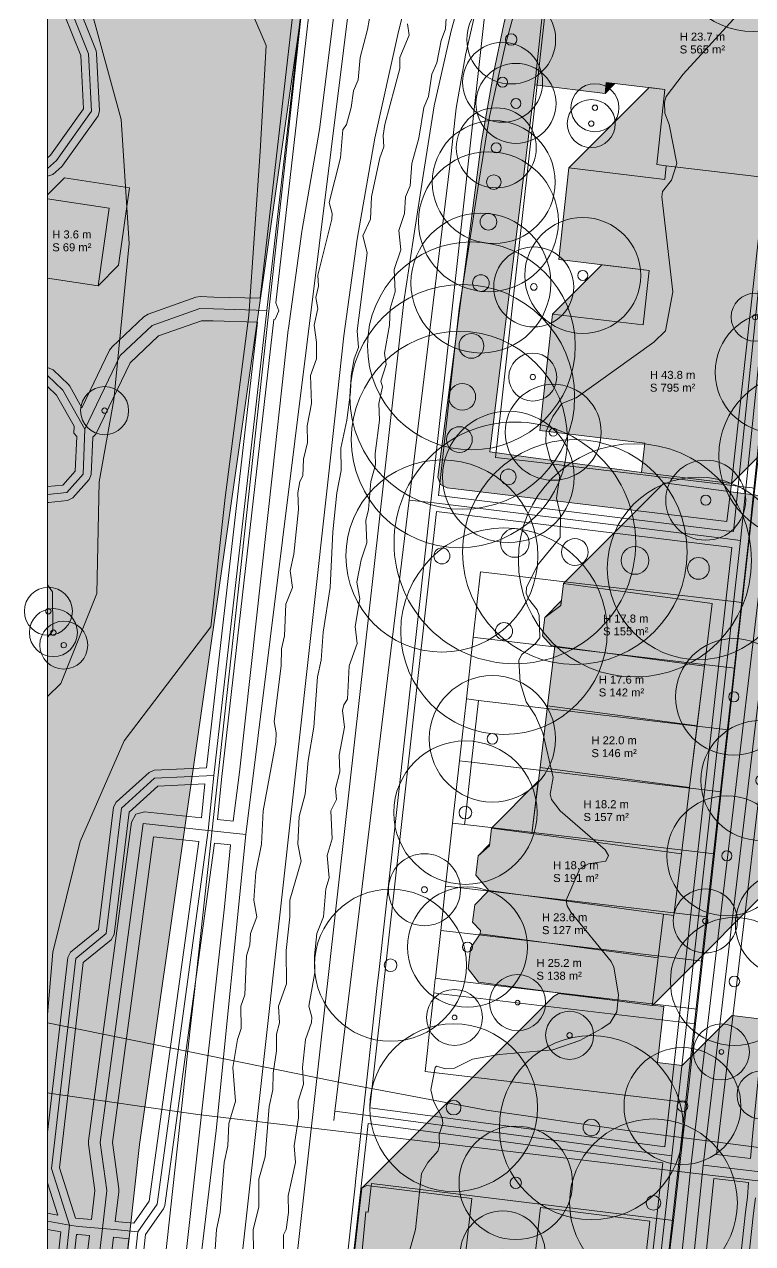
# Model space of a CAD drawing. Header units: metres. Extents: x -8 to 1190, y -11 to 1223.
# Drawn here: x -2.9 to 88.1, y 398 to 550.3 of the extents above; entities that cross this region are included whole.
import ezdxf

# ---------------------------------------------------------------- set-up
doc = ezdxf.new("R2010")
doc.units = ezdxf.units.M
doc.header["$MEASUREMENT"] = 0
for name, color, linetype, lineweight, true_color in [('TPX_BUILDING_AREAS_TEXT', 7, 'CONTINUOUS', 0, 0x000000), ('TPX_BUILDING_HEIGHTS_TEXT', 7, 'CONTINUOUS', 0, 0x000000), ('TPX_BUILDINGS', 7, 'CONTINUOUS', 0, 0x000000), ('TPX_BUILDINGS_HATCH', 7, 'CONTINUOUS', 0, 0xf0f0f0), ('TPX_BUILDINGS_SHADOWS_HATCH', 7, 'CONTINUOUS', 0, 0x000000), ('TPX_BUILDINGS_SHADOWS_OUTLINES', 7, 'CONTINUOUS', 0, 0x000000), ('TPX_CADASTRES', 7, 'CONTINUOUS', 0, 0x646464), ('TPX_CONTOUR_LINES_5M', 7, 'CONTINUOUS', 0, 0x969696), ('TPX_FRAME_PROJECT', 7, 'CONTINUOUS', 0, 0x000000), ('TPX_RAILWAYS_AXES', 7, 'CONTINUOUS', 0, 0x464646), ('TPX_ROADS_AXES', 7, 'CONTINUOUS', 0, 0x323232), ('TPX_ROADS_CONTOURS', 7, 'CONTINUOUS', 0, 0x646464), ('TPX_ROADS_HATCH', 7, 'CONTINUOUS', 0, 0xc8c8c8), ('TPX_VEGETATION_GREEN_SPACES', 7, 'CONTINUOUS', 0, 0x58ba48), ('TPX_VEGETATION_GREEN_SPACES_HATCH', 7, 'CONTINUOUS', 0, 0x58ba48), ('TPX_VEGETATION_TREES_INDIVIDUAL', 7, 'CONTINUOUS', 0, 0x136734)]:
    doc.layers.add(name, color=color, linetype=linetype, lineweight=lineweight, true_color=true_color)
doc.styles.add('TPX_TEXTE', font='arial.ttf')

# ---------------------------------------------------------------- blocks, each defined once
blk = doc.blocks.new('TREETR003_CR030')
at = {"layer": 'TPX_VEGETATION_TREES_INDIVIDUAL'}
for radius in [3, 0.333]:
    blk.add_circle((0, 0, 0.04), radius, dxfattribs=at)
blk = doc.blocks.new('TREETR005_CR065')
at = {"layer": 'TPX_VEGETATION_TREES_INDIVIDUAL'}
for radius in [6.5, 0.542]:
    blk.add_circle((0, 0, 0.04), radius, dxfattribs=at)
blk = doc.blocks.new('TREETR007_CR073')
at = {"layer": 'TPX_VEGETATION_TREES_INDIVIDUAL'}
for radius in [7.3, 0.667]:
    blk.add_circle((0, 0, 0.04), radius, dxfattribs=at)
blk = doc.blocks.new('TREETR003_CR035')
at = {"layer": 'TPX_VEGETATION_TREES_INDIVIDUAL'}
for radius in [3.5, 0.292]:
    blk.add_circle((0, 0, 0.04), radius, dxfattribs=at)
blk = doc.blocks.new('TREETR010_CR082')
at = {"layer": 'TPX_VEGETATION_TREES_INDIVIDUAL'}
for radius in [8.21, 0.978]:
    blk.add_circle((0, 0, 0.04), radius, dxfattribs=at)
blk = doc.blocks.new('TREETR007_CR071')
at = {"layer": 'TPX_VEGETATION_TREES_INDIVIDUAL'}
for radius in [7.09, 0.708]:
    blk.add_circle((0, 0, 0.04), radius, dxfattribs=at)
blk = doc.blocks.new('TREETR004_CR045')
at = {"layer": 'TPX_VEGETATION_TREES_INDIVIDUAL'}
for radius in [4.5, 0.375]:
    blk.add_circle((0, 0, 0.04), radius, dxfattribs=at)
blk = doc.blocks.new('TREETR006_CR073')
at = {"layer": 'TPX_VEGETATION_TREES_INDIVIDUAL'}
for radius in [7.28, 0.625]:
    blk.add_circle((0, 0, 0.04), radius, dxfattribs=at)
blk = doc.blocks.new('TREETR005_CR060')
at = {"layer": 'TPX_VEGETATION_TREES_INDIVIDUAL'}
for radius in [6, 0.5]:
    blk.add_circle((0, 0, 0.04), radius, dxfattribs=at)
blk = doc.blocks.new('TREETR008_CR095')
at = {"layer": 'TPX_VEGETATION_TREES_INDIVIDUAL'}
for radius in [9.5, 0.792]:
    blk.add_circle((0, 0, 0.04), radius, dxfattribs=at)
blk = doc.blocks.new('TREETR008_CR076')
at = {"layer": 'TPX_VEGETATION_TREES_INDIVIDUAL'}
for radius in [7.55, 0.833]:
    blk.add_circle((0, 0, 0.04), radius, dxfattribs=at)
blk = doc.blocks.new('TREETR014_CR114')
at = {"layer": 'TPX_VEGETATION_TREES_INDIVIDUAL'}
for radius in [11.39, 1.36]:
    blk.add_circle((0, 0, 0.04), radius, dxfattribs=at)
blk = doc.blocks.new('TREETR015_CR130')
at = {"layer": 'TPX_VEGETATION_TREES_INDIVIDUAL'}
for radius in [12.98, 1.55]:
    blk.add_circle((0, 0, 0.04), radius, dxfattribs=at)
blk = doc.blocks.new('TREETR010_CR087')
at = {"layer": 'TPX_VEGETATION_TREES_INDIVIDUAL'}
for radius in [8.74, 1.04]:
    blk.add_circle((0, 0, 0.04), radius, dxfattribs=at)
blk = doc.blocks.new('TREETR006_CR075')
at = {"layer": 'TPX_VEGETATION_TREES_INDIVIDUAL'}
for radius in [7.5, 0.625]:
    blk.add_circle((0, 0, 0.04), radius, dxfattribs=at)
blk = doc.blocks.new('TREETR003_CR040')
at = {"layer": 'TPX_VEGETATION_TREES_INDIVIDUAL'}
for radius in [4, 0.333]:
    blk.add_circle((0, 0, 0.04), radius, dxfattribs=at)
blk = doc.blocks.new('TREETR017_CR140')
at = {"layer": 'TPX_VEGETATION_TREES_INDIVIDUAL'}
for radius in [14.04, 1.67]:
    blk.add_circle((0, 0, 0.04), radius, dxfattribs=at)
blk = doc.blocks.new('TREETR006_CR050')
at = {"layer": 'TPX_VEGETATION_TREES_INDIVIDUAL'}
for radius in [5, 0.625]:
    blk.add_circle((0, 0, 0.04), radius, dxfattribs=at)
blk = doc.blocks.new('TREETR017_CR146')
at = {"layer": 'TPX_VEGETATION_TREES_INDIVIDUAL'}
for radius in [14.57, 1.74]:
    blk.add_circle((0, 0, 0.04), radius, dxfattribs=at)
blk = doc.blocks.new('TREETR010_CR120')
at = {"layer": 'TPX_VEGETATION_TREES_INDIVIDUAL'}
for radius in [12, 1]:
    blk.add_circle((0, 0, 0.04), radius, dxfattribs=at)
blk = doc.blocks.new('TREETR006_CR072')
at = {"layer": 'TPX_VEGETATION_TREES_INDIVIDUAL'}
for radius in [7.24, 0.625]:
    blk.add_circle((0, 0, 0.04), radius, dxfattribs=at)
blk = doc.blocks.new('TREETR010_CR115')
at = {"layer": 'TPX_VEGETATION_TREES_INDIVIDUAL'}
for radius in [11.49, 1.04]:
    blk.add_circle((0, 0, 0.04), radius, dxfattribs=at)
blk = doc.blocks.new('TREETR007_CR080')
at = {"layer": 'TPX_VEGETATION_TREES_INDIVIDUAL'}
for radius in [8, 0.667]:
    blk.add_circle((0, 0, 0.04), radius, dxfattribs=at)
blk = doc.blocks.new('TREETR004_CR050')
at = {"layer": 'TPX_VEGETATION_TREES_INDIVIDUAL'}
for radius in [5, 0.417]:
    blk.add_circle((0, 0, 0.04), radius, dxfattribs=at)
blk = doc.blocks.new('TREETR009_CR077')
at = {"layer": 'TPX_VEGETATION_TREES_INDIVIDUAL'}
for radius in [7.68, 0.914]:
    blk.add_circle((0, 0, 0.04), radius, dxfattribs=at)
blk = doc.blocks.new('TREETR009_CR105')
at = {"layer": 'TPX_VEGETATION_TREES_INDIVIDUAL'}
for radius in [10.48, 0.917]:
    blk.add_circle((0, 0, 0.04), radius, dxfattribs=at)
blk = doc.blocks.new('TREETR008_CR090')
at = {"layer": 'TPX_VEGETATION_TREES_INDIVIDUAL'}
for radius in [8.96, 0.792]:
    blk.add_circle((0, 0, 0.04), radius, dxfattribs=at)
blk = doc.blocks.new('TREETR016_CR135')
at = {"layer": 'TPX_VEGETATION_TREES_INDIVIDUAL'}
for radius in [13.51, 1.61]:
    blk.add_circle((0, 0, 0.04), radius, dxfattribs=at)
blk = doc.blocks.new('TREETR018_CR151')
at = {"layer": 'TPX_VEGETATION_TREES_INDIVIDUAL'}
for radius in [15.1, 1.8]:
    blk.add_circle((0, 0, 0.04), radius, dxfattribs=at)
blk = doc.blocks.new('TREETR012_CR103')
at = {"layer": 'TPX_VEGETATION_TREES_INDIVIDUAL'}
for radius in [10.33, 1.23]:
    blk.add_circle((0, 0, 0.04), radius, dxfattribs=at)
blk = doc.blocks.new('TREETR007_CR079')
at = {"layer": 'TPX_VEGETATION_TREES_INDIVIDUAL'}
for radius in [7.9, 0.667]:
    blk.add_circle((0, 0, 0.04), radius, dxfattribs=at)
blk = doc.blocks.new('TREETR005_CR053')
at = {"layer": 'TPX_VEGETATION_TREES_INDIVIDUAL'}
for radius in [5.3, 0.542]:
    blk.add_circle((0, 0, 0.04), radius, dxfattribs=at)
blk = doc.blocks.new('TREETR011_CR129')
at = {"layer": 'TPX_VEGETATION_TREES_INDIVIDUAL'}
for radius in [12.9, 1.08]:
    blk.add_circle((0, 0, 0.04), radius, dxfattribs=at)
blk = doc.blocks.new('TREETR007_CR056')
at = {"layer": 'TPX_VEGETATION_TREES_INDIVIDUAL'}
for radius in [5.55, 0.708]:
    blk.add_circle((0, 0, 0.04), radius, dxfattribs=at)

msp = doc.modelspace()

# ---------------------------------------------------------------- hatches: boundary and pattern name
at = {"layer": 'TPX_BUILDINGS_HATCH'}
for points in [[(62.11, 554.17), (60.9, 542.78), (69.66, 541.71), (69.81, 543.08), (77.14, 542.21), (76.12, 532.82), (77.31, 532.68), (89.66, 531.19), (91.88, 554.83), (62.56, 558.43), (62.42, 557.15), (62.11, 554.17)], [(63.1, 514.15), (61.51, 499.61), (74.62, 498.03), (74.22, 494.35), (85.48, 492.99), (89.66, 531.19), (77.31, 532.68), (77.12, 530.95), (65.12, 532.4), (63.87, 520.96), (75.16, 519.6), (74.41, 512.79), (63.1, 514.15)], [(0, 528.54), (0, 518.65), (6.33, 517.69), (7.71, 527.36), (0, 528.54)], [(62.12, 476.25), (61.85, 473.97), (62.91, 472.75), (63.4, 472.68), (82.09, 470.16), (83.05, 477.98), (64.45, 480.49), (64.12, 477.74), (62.12, 476.25)], [(63.4, 472.68), (62.48, 465.2), (81.17, 462.69), (82.09, 470.16), (63.4, 472.68)], [(62.48, 465.2), (61.53, 457.51), (80.23, 454.99), (81.17, 462.69), (62.48, 465.2)], [(61.53, 457.51), (60.52, 449.26), (79.21, 446.74), (80.23, 454.99), (61.53, 457.51)], [(53.81, 446.49), (53.51, 444.06), (55.13, 442.13), (76.98, 439.19), (78.26, 439.02), (79.21, 446.74), (60.52, 449.26), (55.48, 449.94), (55.21, 447.72), (53.81, 446.49)], [(53.37, 440.35), (53.1, 438.17), (54.11, 437.16), (54.06, 436.71), (76.3, 433.72), (76.98, 439.19), (55.13, 442.13), (53.37, 440.35)], [(52.85, 434.94), (52.54, 432.35), (53.84, 430.69), (75.56, 427.77), (76.3, 433.72), (54.06, 436.71), (52.85, 434.94)], [(39.25, 404.94), (37.43, 389), (39.64, 388.73), (39.27, 385.43), (51.23, 383.92), (50.89, 381), (52.92, 380.74), (59.76, 379.88), (60.09, 382.8), (73.01, 381.17), (75.26, 400.84), (61.58, 402.55), (60.79, 395.6), (52.23, 396.68), (53.03, 403.66), (39.87, 405.31), (39.25, 404.94)]]:
    msp.add_hatch(color=256, dxfattribs=at).paths.add_polyline_path(points)
at = {"layer": 'TPX_BUILDINGS_SHADOWS_HATCH'}
h = msp.add_hatch(color=256, dxfattribs=at)
h.paths.add_polyline_path([(79.32, 575.18), (62.56, 558.43), (91.88, 554.83), (89.66, 531.19), (85.48, 492.99), (101.99, 509.51), (102.67, 514.84), (121.86, 512.22), (121.45, 509.01), (117.36, 509.57), (116.79, 505.06), (101.85, 507.1), (101.6, 506.85), (126.4, 503.54), (125.74, 498.23), (116.37, 499.48), (116.12, 497.51), (100.93, 499.54), (100.58, 499.19), (123.4, 496.35), (122.98, 492.71), (135.71, 505.44), (136.07, 508.56), (138.05, 510.53), (138.71, 515.84), (129.51, 517.07), (132.84, 520.4), (133.24, 523.61), (123.97, 524.87), (124.13, 526.32), (116.81, 527.21), (117.56, 534.1), (105.76, 535.53), (107.62, 552.51), (167.84, 545.22), (164.48, 514.7), (164.99, 514.64), (163.69, 502.79), (153.47, 504.03), (150.08, 500.64), (145.6, 501.25), (145.83, 503.06), (144.26, 503.27), (144.19, 503.57), (143.88, 504.09), (143.37, 504.42), (143.08, 504.49), (142.48, 504.43), (141.97, 504.12), (141.47, 503.63), (140.81, 503.73), (133.39, 496.3), (134.21, 496.19), (134.54, 496.7), (135.05, 497.01), (135.65, 497.07), (135.94, 497), (136.45, 496.67), (136.77, 496.14), (136.83, 495.85), (138.41, 495.63), (138.18, 493.83), (144.24, 493), (147.01, 492.62), (146.16, 485.77), (147.9, 487.51), (148.2, 490.27), (148.74, 490.21), (149.25, 495), (149.84, 500.4), (162.19, 498.93), (161.61, 493.53), (161.09, 488.74), (160.47, 483.01), (171.5, 494.04), (172.12, 499.77), (172.19, 499.84), (172.71, 504.63), (172.85, 504.77), (173.43, 510.17), (171.32, 510.42), (174.86, 513.96), (176.16, 525.81), (175.65, 525.87), (182.97, 533.19), (181.97, 533.31), (183.16, 543.73), (189.37, 542.95), (195.37, 542.2), (201.97, 541.38), (207.92, 540.63), (213.69, 539.91), (213.56, 538.76), (214.07, 538.71), (215.11, 539.7), (217.15, 539.44), (217.83, 538.1), (219.87, 537.84), (219.98, 538.85), (222.83, 538.49), (223.81, 537.5), (225.87, 537.24), (227.82, 537), (229.24, 537.69), (231.8, 537.38), (234.8, 537), (235.84, 535.99), (238.09, 535.72), (239.72, 535.51), (241.23, 536.19), (244.01, 535.85), (243.91, 534.98), (242.86, 526), (251, 534.14), (252.04, 543.12), (252.14, 543.98), (249.36, 544.32), (247.85, 543.65), (246.23, 543.85), (245.8, 543.43), (243.55, 543.7), (242.5, 544.71), (239.5, 545.08), (239.43, 545.01), (236.88, 545.33), (235.46, 544.64), (233.75, 544.85), (233.79, 545.16), (231.73, 545.41), (230.75, 546.41), (227.9, 546.77), (227.7, 546.57), (226.45, 546.72), (225.77, 548.07), (223.74, 548.33), (222.69, 547.33), (222.19, 547.39), (222.12, 547.32), (222.24, 548.46), (216.48, 549.19), (216.41, 549.11), (210.64, 549.84), (210.67, 550.07), (204.06, 550.9), (203.99, 550.83), (198.12, 551.56), (198.14, 551.72), (191.93, 552.5), (191, 551.57), (191.65, 557.46), (183.47, 558.43), (184.34, 566.41), (201.96, 564.33), (201.09, 556.35), (210.78, 566.04), (211.6, 573.58), (195.71, 575.39), (195.81, 576.31), (193.26, 576.6), (192.98, 574.03), (185.59, 574.88), (185.62, 575.15), (185.05, 574.58), (198.64, 573.01), (197.79, 565.06), (184.19, 566.63), (184.71, 571.47), (179.61, 572.09), (179.85, 572.34), (180.79, 580.2), (181.5, 580.91), (183.37, 596.61), (184.29, 597.53), (185.2, 605.09), (182.99, 605.38), (183.55, 610.02), (184.46, 617.62), (183.84, 617.7), (184.71, 624.94), (183.91, 625.05), (184.54, 625.69), (185.42, 633.05), (172.89, 634.69), (161.93, 623.73), (174.46, 622.09), (173.58, 614.73), (174.38, 614.62), (173.43, 606.63), (172.52, 598.99), (171.63, 591.52), (170.72, 583.95), (168.84, 568.25), (167.9, 560.39), (139.16, 564.15), (140.1, 572.01), (155.59, 569.99), (157.18, 583.29), (154.5, 583.64), (156.64, 585.79), (153.22, 586.23), (154.14, 593.8), (153.35, 593.91), (152.33, 595.63), (152.58, 597.79), (153.56, 599.03), (155.06, 598.83), (155.34, 601.23), (159.18, 600.73), (160.09, 608.34), (161.1, 616.8), (152.17, 617.7), (156.46, 621.99), (157.37, 629.56), (154.94, 629.87), (155.94, 638.94), (129.03, 642.2), (116.16, 629.33), (143.07, 626.07), (141.38, 610.78), (139.26, 611.04), (137.59, 595.84), (129.34, 596.84), (129.77, 600.74), (121.49, 601.74), (121.08, 597.98), (114.94, 598.72), (113.15, 596.92), (119.89, 596.24), (120.76, 597.08), (122.61, 596.9), (123.62, 595.56), (126.96, 595.22), (128.51, 596.45), (129.84, 596.31), (130.58, 595.01), (136.97, 594.36), (136.73, 591.72), (139.96, 591.39), (139.73, 588.75), (136.5, 589.07), (136.41, 588.15), (136.3, 588.17), (134.9, 572.63), (136.55, 572.46), (135.88, 565.02), (121.58, 566.47), (117.63, 562.52), (108.28, 563.65), (107.85, 563.22), (108.64, 571.59), (79.32, 575.18)])
h.paths.add_polyline_path([(103.62, 514.87), (104.4, 521.81), (117.98, 520.17), (117.2, 513.23), (103.62, 514.87)], flags=16)
h.paths.add_polyline_path([(144.93, 618.21), (145.83, 625.79), (152.7, 624.89), (151.79, 617.32), (144.93, 618.21)], flags=16)
for points in [[(75.16, 542.44), (65.12, 532.4), (77.12, 530.95), (77.31, 532.68), (76.12, 532.82), (77.14, 542.21), (75.16, 542.44)], [(69.81, 543.08), (69.66, 541.71), (70.9, 542.95), (69.81, 543.08)], [(0, 529.04), (0, 528.54), (7.71, 527.36), (6.33, 517.69), (8.87, 520.24), (10.25, 529.9), (2.11, 531.15), (0, 529.04)], [(69.26, 520.31), (63.1, 514.15), (74.41, 512.79), (75.16, 519.6), (69.26, 520.31)], [(64.19, 478.32), (62.12, 476.25), (64.12, 477.74), (64.19, 478.32)], [(61.32, 455.78), (55.48, 449.94), (60.52, 449.26), (61.32, 455.78)], [(55.23, 447.91), (53.81, 446.49), (55.21, 447.72), (55.23, 447.91)]]:
    msp.add_hatch(color=256, dxfattribs=at).paths.add_polyline_path(points)
h = msp.add_hatch(color=256, dxfattribs=at)
h.paths.add_polyline_path([(63.22, 428.91), (39.25, 404.94), (39.87, 405.31), (53.03, 403.66), (52.23, 396.68), (60.79, 395.6), (61.58, 402.55), (75.26, 400.84), (73.01, 381.17), (60.09, 382.8), (59.76, 379.88), (70.8, 378.49), (69.91, 370.79), (70.33, 370.74), (69.44, 362.95), (68.49, 354.66), (67.97, 354.74), (67.06, 346.85), (65.88, 346.99), (64.88, 338.32), (63.96, 330.35), (66.99, 329.97), (64.85, 311.48), (64.14, 311.57), (63.29, 304.11), (62.44, 296.7), (61.57, 289.1), (60.69, 281.45), (59.79, 273.65), (58.04, 258.35), (57.11, 250.17), (56.73, 250.22), (55.61, 240.48), (56.28, 240.4), (55.19, 230.93), (54.28, 222.96), (53.42, 215.48), (52.49, 215.59), (52.08, 212.06), (51.63, 208.08), (50.74, 200.35), (50.27, 200.41), (49.76, 196.03), (50.77, 195.9), (50.6, 194.46), (50.4, 192.73), (50.03, 192.77), (49.24, 185.97), (61.34, 198.06), (62.06, 204.39), (65.54, 207.86), (65.73, 209.59), (65.9, 211.03), (64.9, 211.16), (65.4, 215.54), (64.83, 215.61), (65.56, 222.01), (66.01, 225.99), (66.28, 228.34), (67, 229.05), (67.86, 236.54), (67.73, 236.56), (68.63, 244.37), (69.55, 245.29), (70.63, 254.75), (69.96, 254.83), (71.8, 256.67), (72.93, 266.41), (70.71, 266.69), (71.27, 271.57), (71.2, 271.58), (72.07, 279.15), (72.78, 279.86), (73.65, 287.51), (73.28, 287.56), (74.13, 294.88), (74.2, 294.95), (75.07, 302.6), (74.89, 302.63), (75.73, 310), (75.61, 310.01), (76.44, 317.26), (76.38, 317.27), (77.12, 323.75), (80.05, 326.68), (82.19, 345.18), (79.16, 345.56), (74.91, 346.08), (74.2, 345.38), (74.5, 347.94), (74.13, 347.99), (74.89, 354.68), (80.22, 360), (81.04, 367.21), (81.15, 367.32), (82.1, 375.61), (81.6, 375.67), (82.43, 382.83), (82, 382.88), (82.89, 390.58), (82.47, 390.63), (90.52, 398.68), (90.54, 398.86), (102.62, 397.39), (121.15, 395.13), (119.95, 384.33), (116.71, 384.73), (116.5, 382.84), (117.46, 382.72), (116.82, 376.96), (103.08, 378.64), (103.68, 384.1), (104.71, 383.97), (104.91, 385.85), (101.39, 386.28), (101.78, 389.73), (100.04, 389.94), (98.59, 376.85), (91.51, 377.7), (89.58, 375.77), (110, 373.22), (109.09, 365.22), (108.58, 360.77), (105.07, 361.21), (104.72, 358.05), (102.95, 358.27), (102.63, 355.39), (100.49, 355.66), (99.97, 351.03), (111.47, 349.59), (110.89, 344.5), (99.19, 345.96), (98.95, 343.87), (105.44, 343.05), (105.15, 340.58), (103.79, 340.76), (103.3, 336.45), (102.74, 336.52), (101.43, 324.99), (99.06, 325.29), (98.87, 323.62), (99.44, 323.55), (98.53, 315.58), (107.3, 314.48), (106.38, 306.53), (106.98, 306.46), (104.4, 284), (95.27, 285.12), (96.31, 294.09), (88.13, 295.1), (87.11, 286.16), (94.62, 285.2), (93.73, 277.35), (92.85, 269.61), (96.06, 269.2), (95.01, 259.92), (94.33, 253.99), (104.11, 252.77), (103.24, 245.06), (100.57, 245.4), (99.72, 237.97), (94.32, 238.65), (94.51, 240.29), (82.54, 241.78), (82.35, 240.15), (90.64, 239.11), (89.77, 231.47), (91.07, 231.3), (90.69, 227.98), (91.62, 227.86), (92.38, 227.27), (92.17, 225.42), (91.6, 224.57), (90.36, 224.73), (90.22, 223.51), (80.86, 224.68), (71.21, 215.03), (85.26, 213.25), (85, 211.06), (88.75, 210.59), (87.7, 201.54), (80.97, 202.39), (80.73, 200.33), (83.95, 199.91), (83.22, 193.57), (82.35, 193.69), (82.03, 190.97), (85.15, 190.58), (85.3, 191.98), (86.71, 191.81), (87.42, 198.02), (95.67, 196.97), (100.65, 200.22), (104.09, 199.78), (103.36, 193.49), (111.48, 192.46), (111.83, 195.47), (116.49, 194.88), (121.76, 194.21), (122.9, 204.1), (112.67, 205.4), (112.83, 206.77), (110.92, 207.01), (111.35, 210.7), (107.86, 211.14), (108.14, 213.58), (108.85, 219.71), (110.66, 219.48), (110.85, 221.22), (113.05, 220.94), (113.44, 224.29), (112.34, 223.2), (112.64, 225.73), (112.7, 225.8), (111.04, 226.01), (110.8, 223.9), (107.32, 224.34), (106.17, 225.73), (106.58, 229.31), (110.39, 228.83), (111.28, 236.53), (103.15, 237.56), (103.81, 243.24), (114.91, 241.83), (115.11, 243.55), (109.48, 244.26), (109.96, 248.39), (121.1, 246.98), (121.74, 252.6), (122.43, 258.5), (126.84, 257.94), (127.49, 263.56), (123.01, 259.09), (120.92, 259.35), (117.28, 255.72), (117.67, 259.1), (109.97, 260.07), (110.41, 263.89), (109.22, 264.04), (108.46, 263.28), (104.15, 263.82), (106.99, 266.65), (107.66, 272.58), (107.6, 272.58), (108.65, 281.79), (104.7, 282.28), (104.95, 284.55), (120.1, 299.7), (117.55, 300.02), (117.99, 303.86), (123.56, 303.16), (123.84, 305.67), (123.26, 305.74), (123.5, 307.83), (118.24, 308.49), (117.44, 309.5), (116.96, 309.56), (117.44, 313.76), (124.34, 312.88), (124.7, 316.09), (117.1, 317.05), (117.62, 321.57), (125.08, 320.62), (125.45, 323.84), (117.95, 324.78), (118.48, 329.37), (115.97, 329.69), (116.67, 335.75), (124.21, 334.8), (124.46, 336.94), (142.21, 334.69), (141.26, 326.48), (140.36, 318.69), (139.47, 310.96), (138.76, 311.06), (137.93, 303.88), (138.18, 303.85), (137.28, 296.06), (137.9, 295.98), (137, 288.23), (139.37, 287.94), (135.77, 256.8), (133.99, 257.03), (133.31, 251.14), (132.66, 245.52), (133.01, 245.47), (132.33, 239.62), (131.68, 233.94), (130.86, 234.05), (129.97, 226.34), (130.6, 226.26), (129.74, 218.82), (127.97, 203.46), (128.25, 203.42), (125.01, 175.41), (138.45, 188.84), (141.68, 216.85), (140.41, 217.02), (141.14, 223.26), (141.77, 223.9), (142.68, 231.76), (142.75, 231.83), (143.61, 239.27), (142.98, 239.35), (143.97, 240.34), (144.86, 248.05), (141.48, 248.48), (141.52, 248.81), (143.29, 250.58), (143.97, 256.43), (143.62, 256.48), (141.52, 256.74), (141.86, 259.69), (141.8, 259.7), (142.21, 263.25), (149.98, 271.01), (153.58, 302.15), (151.22, 302.44), (150.54, 302.53), (151.33, 309.41), (150.72, 309.5), (151.35, 310.14), (152.26, 317.92), (150.33, 318.16), (150.81, 322.31), (151.49, 322.98), (152.38, 330.71), (152.26, 330.72), (153.14, 338.36), (152.71, 338.42), (153.59, 346.08), (150.57, 346.46), (154.26, 350.15), (154.57, 352.48), (153.97, 353.4), (152.62, 353.6), (153.2, 357.96), (153.08, 357.97), (153.77, 363.23), (153.71, 363.24), (153.88, 364.59), (154.92, 365.63), (155.39, 366.31), (155.66, 367.09), (155.63, 368.31), (156.57, 375.49), (155.43, 375.66), (156.24, 381.89), (159.08, 384.73), (160.1, 392.41), (159.09, 392.56), (160.36, 393.83), (161.82, 404.99), (138.13, 408.38), (135.25, 405.5), (135.61, 408.75), (124.66, 410.15), (124.76, 411.04), (120.1, 411.6), (125.45, 416.96), (126.04, 422.03), (137.4, 420.58), (137.88, 424.75), (124.52, 426.46), (125.76, 437.08), (143.78, 434.78), (143.93, 436.1), (156.09, 434.55), (154.72, 422.73), (142.53, 424.29), (142.04, 420.13), (154.24, 418.57), (152.83, 406.55), (168.67, 422.39), (170.08, 434.41), (166.82, 434.83), (170.56, 438.57), (171.93, 450.38), (164.39, 451.35), (164.49, 452.25), (163.45, 452.37), (166.63, 455.55), (167.3, 461.83), (168.89, 463.42), (169.7, 471.08), (169.39, 471.12), (170.23, 478.96), (169.04, 479.1), (157.14, 480.5), (156.49, 479.84), (153.14, 480.23), (143.1, 470.19), (147.02, 469.74), (147.1, 470.46), (159, 469.06), (160.19, 468.92), (159.3, 460.69), (158.49, 453.03), (157.34, 453.17), (156.52, 445.44), (157.56, 445.32), (156.74, 437.65), (132.38, 440.51), (133.2, 448.18), (144.45, 446.85), (144.83, 450.45), (138.37, 451.21), (138.62, 453.61), (136, 450.99), (136.08, 451.62), (138.69, 454.24), (138.81, 455.35), (139, 455.33), (139.44, 459.42), (145.7, 458.69), (146.08, 462.24), (142.66, 462.64), (139.63, 459.61), (140.46, 466.76), (138.33, 467.03), (144.19, 472.89), (144.23, 473.29), (144.46, 475.23), (145.13, 481), (144.97, 481.02), (138.66, 481.84), (137.53, 480.71), (137.25, 480.73), (137.05, 480.77), (133.29, 481.25), (133.84, 485.95), (133.03, 486.04), (118.44, 487.91), (117.14, 486.61), (113.21, 487.11), (99.92, 473.82), (104.98, 473.17), (105.15, 474.61), (119.74, 472.75), (120.55, 472.65), (120.63, 473.37), (128.63, 472.35), (128.84, 472.32), (129.11, 472.29), (135.43, 471.48), (135.59, 471.46), (134.91, 465.68), (134.68, 463.74), (134.64, 463.34), (128.16, 464.17), (127.62, 459.5), (119.14, 460.59), (118.78, 457.57), (121.51, 457.22), (121.15, 454.24), (127.17, 453.47), (125.75, 441.29), (104.28, 444.04), (103.73, 439.43), (105.74, 439.16), (105.8, 439.67), (106.45, 439.59), (106.7, 441.75), (121.83, 439.82), (120.1, 425.01), (115.5, 425.61), (115.29, 423.85), (114.7, 423.93), (114.41, 421.43), (120.56, 420.64), (119.42, 410.93), (104.52, 412.84), (97.01, 405.33), (97.96, 413.68), (92.64, 414.36), (93.94, 425.47), (85.56, 426.52), (79.29, 420.26), (76.2, 420.65), (77, 427.64), (75.61, 427.81), (93.38, 445.59), (94.11, 451.54), (93.14, 451.67), (93.66, 455.88), (92.08, 456.09), (92.57, 460.1), (92.15, 460.16), (93.09, 467.86), (95.78, 470.54), (96.73, 478.25), (94.04, 478.61), (94.54, 482.6), (94.68, 482.74), (95.64, 490.56), (77.04, 493.07), (64.45, 480.49), (83.05, 477.98), (82.09, 470.16), (80.98, 461.11), (80.23, 454.99), (79.21, 446.74), (78.26, 439.02), (76.98, 439.19), (76.3, 433.72), (75.56, 427.77), (70.24, 428.48), (63.84, 429.29), (63.22, 428.91)])
h.paths.add_polyline_path([(109.99, 362.18), (119.75, 371.94), (120.31, 376.84), (120.77, 380.91), (125.13, 385.27), (123.21, 385.54), (124.41, 394.66), (148.1, 391.27), (146.64, 380.11), (147.65, 379.97), (146.64, 372.28), (146.33, 372.33), (145.26, 364.18), (144.31, 356.99), (144.35, 355.77), (144.08, 354.99), (143.61, 354.32), (142.62, 353.68), (142.38, 351.85), (141.67, 346.43), (141.1, 342.07), (142.44, 341.87), (143.04, 340.95), (142.74, 338.63), (142, 338.22), (135.01, 339.22), (135.17, 340.42), (132.36, 340.82), (132.23, 339.78), (129.78, 340.14), (129.9, 341.05), (126.95, 341.47), (126.8, 340.36), (119.32, 341.44), (119.61, 343.69), (116.18, 344.12), (114.46, 344.33), (111.43, 341.3), (111.85, 345.01), (112.92, 346.07), (112.98, 346.59), (121.92, 355.53), (122.5, 360.62), (111, 362.06), (109.99, 362.18)], flags=16)
h.paths.add_polyline_path([(126.46, 441.67), (127.19, 448.71), (131.4, 448.22), (130.66, 441.18), (126.46, 441.67)], flags=16)
at = {"layer": 'TPX_ROADS_HATCH'}
msp.add_hatch(color=256, dxfattribs=at).paths.add_polyline_path([(0, 533.68), (0, 531.36), (0.67, 531.6), (1.77, 532.58), (1.92, 532.75), (6.3, 538.89), (6.49, 539.52), (6.12, 546.7), (6.05, 547.01), (0.93, 559.9), (0.4, 560.45), (0, 560.46), (0, 556.83), (4.13, 546.43), (4.47, 539.77), (0.35, 534), (0, 533.68)])
at = {"layer": 'TPX_VEGETATION_GREEN_SPACES_HATCH'}
for points in [[(0, 585.06), (0, 306.24), (11.49, 410.42), (35.91, 581.07), (0, 585.06)], [(0, 466.36), (0, 426.64), (0.67, 434.43), (4.05, 448.26), (9.57, 460.85), (20.4, 475.09), (22.17, 491.23), (25.15, 513.98), (26.56, 534.47), (27.29, 547.68), (22.55, 558.79), (15.18, 566.46), (9.7, 573.36), (4.51, 572.28), (1.06, 565.55), (5.2, 553.08), (9.18, 538.44), (10.18, 522.95), (8.28, 503.42), (6.45, 493.17), (6.15, 479.26), (1.66, 467.98), (0, 466.36)], [(54.21, 535.69), (48.75, 493.76), (49.11, 492.86), (49.94, 492.45), (84.87, 488.22), (85.48, 492.99), (74.22, 494.35), (59.77, 496.32), (55.27, 496.93), (60.9, 542.78), (62.11, 554.17), (58.23, 555.35), (57.03, 550.34), (55.71, 544.21), (54.21, 535.69)], [(0, 480.32), (0, 473.8), (0.66, 474.56), (0.62, 479.44), (0, 480.32)]]:
    msp.add_hatch(color=256, dxfattribs=at).paths.add_polyline_path(points)

# ---------------------------------------------------------------- linework, layer by layer
at = {"layer": 'TPX_BUILDINGS', "elevation": 0.04}
for points in [[(62.11, 554.17), (60.9, 542.78), (69.66, 541.71), (69.81, 543.08), (77.14, 542.21), (76.12, 532.82), (77.31, 532.68), (89.66, 531.19), (91.88, 554.83), (62.56, 558.43), (62.42, 557.15)], [(63.1, 514.15), (61.51, 499.61), (74.62, 498.03), (74.22, 494.35), (85.48, 492.99), (89.66, 531.19), (77.31, 532.68), (77.12, 530.95), (65.12, 532.4), (63.87, 520.96), (75.16, 519.6), (74.41, 512.79)], [(0, 528.54), (0, 518.65), (6.33, 517.69), (7.71, 527.36)], [(62.12, 476.25), (61.85, 473.97), (62.91, 472.75), (63.4, 472.68), (82.09, 470.16), (83.05, 477.98), (64.45, 480.49), (64.12, 477.74)], [(63.4, 472.68), (62.48, 465.2), (81.17, 462.69), (82.09, 470.16)], [(62.48, 465.2), (61.53, 457.51), (80.23, 454.99), (81.17, 462.69)], [(61.53, 457.51), (60.52, 449.26), (79.21, 446.74), (80.23, 454.99)], [(53.81, 446.49), (53.51, 444.06), (55.13, 442.13), (76.98, 439.19), (78.26, 439.02), (79.21, 446.74), (60.52, 449.26), (55.48, 449.94), (55.21, 447.72)], [(53.37, 440.35), (53.1, 438.17), (54.11, 437.16), (54.06, 436.71), (76.3, 433.72), (76.98, 439.19), (55.13, 442.13)], [(52.85, 434.94), (52.54, 432.35), (53.84, 430.69), (75.56, 427.77), (76.3, 433.72), (54.06, 436.71)], [(39.25, 404.94), (37.43, 389), (39.64, 388.73), (39.27, 385.43), (51.23, 383.92), (50.89, 381), (52.92, 380.74), (59.76, 379.88), (60.09, 382.8), (73.01, 381.17), (75.26, 400.84), (61.58, 402.55), (60.79, 395.6), (52.23, 396.68), (53.03, 403.66), (39.87, 405.31)]]:
    msp.add_lwpolyline(points, close=True, dxfattribs=at)
at = {"layer": 'TPX_BUILDINGS_SHADOWS_OUTLINES', "elevation": 0.04}
for points in [[(75.16, 542.44), (65.12, 532.4), (77.12, 530.95), (77.31, 532.68), (76.12, 532.82), (77.14, 542.21)], [(69.81, 543.08), (69.66, 541.71), (70.9, 542.95)], [(0, 529.04), (0, 528.54), (7.71, 527.36), (6.33, 517.69), (8.87, 520.24), (10.25, 529.9), (2.11, 531.15)], [(69.26, 520.31), (63.1, 514.15), (74.41, 512.79), (75.16, 519.6)], [(64.19, 478.32), (62.12, 476.25), (64.12, 477.74)], [(61.32, 455.78), (55.48, 449.94), (60.52, 449.26)], [(55.23, 447.91), (53.81, 446.49), (55.21, 447.72)]]:
    msp.add_lwpolyline(points, close=True, dxfattribs=at)
for points in [[(89.66, 531.19), (85.48, 492.99), (101.99, 509.51)], [(95.64, 490.56), (77.04, 493.07), (64.45, 480.49), (83.05, 477.98), (82.09, 470.16), (80.98, 461.11), (80.23, 454.99), (79.21, 446.74), (78.26, 439.02), (76.98, 439.19), (76.3, 433.72), (75.56, 427.77), (70.24, 428.48), (63.84, 429.29), (63.22, 428.91), (39.25, 404.94), (39.87, 405.31), (53.03, 403.66), (52.23, 396.68)], [(93.94, 425.47), (85.56, 426.52), (79.29, 420.26), (76.2, 420.65), (77, 427.64), (75.61, 427.81), (93.38, 445.59)], [(60.79, 395.6), (61.58, 402.55), (75.26, 400.84), (73.01, 381.17)]]:
    msp.add_lwpolyline(points, dxfattribs=at)
at = {"layer": 'TPX_CADASTRES', "elevation": 0.02}
for points in [[(0, 589.45), (0, 262.24), (8.55, 339.94), (15.9, 407.19), (16.24, 410.26), (17.83, 424.87), (18.3, 429.13), (34.38, 576.31), (35.37, 585.04)], [(60.3, 535.05), (55.98, 496.24), (60.42, 495.71), (88.37, 492.41), (92.72, 531.22), (95.33, 554.53), (62.89, 558.36), (61.2, 543.19)], [(54.09, 481.96), (53.18, 473.78), (53.76, 473.72), (85.88, 469.92), (86.78, 478.1), (65.35, 480.63)], [(53.18, 473.78), (52.33, 466.07), (52.96, 465.99), (53.83, 465.89), (85.03, 462.21), (85.88, 469.92), (53.76, 473.72)], [(52.33, 466.07), (51.47, 458.34), (52.16, 458.25), (52.97, 458.16), (53.83, 465.89), (52.96, 465.99)], [(53.83, 465.89), (52.97, 458.16), (84.17, 454.47), (85.03, 462.21)], [(51.47, 458.34), (50.61, 450.57), (52.11, 450.39), (52.17, 450.93), (52.97, 458.16), (52.16, 458.25)], [(52.17, 450.93), (52.11, 450.39), (53.24, 450.25), (83.32, 446.7), (84.17, 454.47), (52.97, 458.16)], [(50.61, 450.57), (49.74, 442.7), (52.37, 442.39), (82.45, 438.84), (83.32, 446.7), (53.24, 450.25), (52.11, 450.39)], [(49.74, 442.7), (49.12, 437.16), (51.76, 436.85), (81.84, 433.3), (82.45, 438.84), (52.37, 442.39)], [(49.12, 437.16), (48.46, 431.17), (49.28, 431.08), (81.18, 427.31), (81.84, 433.3), (51.76, 436.85)], [(48.26, 429.43), (48.26, 429.34), (49.08, 429.25), (80.98, 425.48), (80.98, 425.55), (81.17, 427.2), (81.18, 427.31), (49.28, 431.08), (48.46, 431.17), (48.45, 431.1)], [(47.5, 422.51), (47.17, 419.52), (79.88, 415.66), (80.11, 417.68), (80.98, 425.48), (49.08, 429.25), (48.26, 429.34), (47.56, 423.03)], [(37.95, 387.52), (37.72, 385.07), (43.31, 384.39), (43.31, 384.37), (43, 381.62), (43.72, 381.53), (75.54, 377.65), (77.9, 398.3), (78.2, 400.93), (40.46, 405.52), (40.39, 404.89), (40.06, 401.95), (39.75, 401.99), (38.37, 387.46)]]:
    msp.add_lwpolyline(points, close=True, dxfattribs=at)
for points in [[(55.48, 559.24), (53.57, 541.94), (41.38, 431.9), (41.2, 430.27), (40.52, 424.19), (40.1, 420.36), (38.49, 405.78), (38.42, 405.23), (35.85, 381.94)], [(38.37, 387.46), (39.75, 401.99), (40.06, 401.95), (40.39, 404.89), (40.46, 405.52), (78.2, 400.93), (79.88, 415.66), (47.17, 419.52), (47.5, 422.51), (47.56, 423.03), (48.26, 429.34), (48.26, 429.43), (48.45, 431.1), (48.46, 431.17), (49.12, 437.16), (49.74, 442.7), (50.61, 450.57), (51.47, 458.34), (52.33, 466.07), (53.18, 473.78), (54.09, 481.96), (65.35, 480.63), (86.78, 478.1), (88.37, 492.41), (60.42, 495.71), (55.98, 496.24), (60.3, 535.05), (61.2, 543.19), (62.89, 558.36)]]:
    msp.add_lwpolyline(points, dxfattribs=at)
at = {"layer": 'TPX_CONTOUR_LINES_5M', "elevation": 0.05}
for points in [[(40.58, 553.18), (39.96, 549.69), (39.06, 546.21), (38.79, 543.42), (38.21, 542.02), (37.95, 539.93), (37.34, 537.84), (36.89, 537.14), (36.6, 533.66), (35.2, 528.08), (35.55, 526.69), (35.51, 525.99), (33.76, 519.02), (33.83, 517.62), (33.53, 516.23), (33.76, 514.83), (33.31, 512.74), (33.61, 510.65), (33.58, 508.56), (32.87, 506.47), (32.98, 502.98), (32.43, 500.19), (32.48, 498.1), (31.99, 496.01), (31.88, 493.92), (31.52, 493.22), (31.28, 491.83), (31.34, 489.74), (30.75, 484.16), (30.32, 482.07), (30.61, 479.98), (29.78, 477.89), (29.61, 473.94), (29.24, 472.31), (29.2, 470.22), (28.33, 463.25), (28.56, 461.85), (28.5, 460.65), (26.92, 452.09), (26.72, 447.91), (26, 444.42), (25.77, 440.94), (26.16, 438.85), (25.34, 436.76), (25.28, 435.36), (24.87, 433.97), (24.63, 429.09), (24.15, 427.69), (24.17, 424.9), (23.74, 423.51), (23.16, 420.02), (23.48, 415.84), (22.63, 413.05), (22.51, 410.26), (22.05, 408.17), (21.55, 401.9), (21.1, 399.81), (20.73, 394.23)], [(49.87, 552.48), (49.73, 549.77), (49.17, 548.3), (48.62, 545.51), (48, 544.11), (47.61, 541.33), (47, 539.93), (46.38, 536.1), (45.51, 532.96), (45.31, 530.17), (44.73, 528.78), (44.59, 526.69), (43.88, 524.59), (44.14, 522.16), (43.31, 519.71), (43.45, 516.93), (42.81, 514.83), (42.71, 512.74), (42.1, 509.26), (42.29, 507.86), (41.64, 505.77), (41.83, 505.07), (41.38, 502.98), (41.47, 500.89), (40.93, 496.71), (40.98, 495.31), (40.41, 493.22), (40.09, 489.74), (39.75, 488.34), (39.89, 485.55), (39.19, 483.46), (38.65, 480.67), (39, 478.58), (38.42, 475.1), (38.69, 473.01), (37.7, 470.22), (37.49, 466.03), (37, 465.34), (36.83, 464.64), (37.11, 462.55), (36.45, 459.06), (36.52, 456.97), (35.97, 454.88), (36.09, 453.49), (35.4, 452.09), (35.56, 448.61), (34.95, 446.51), (35.18, 443.73), (34.77, 442.33), (34.48, 438.85), (33.66, 436.76), (33.33, 433.97), (33.41, 431.88), (32.64, 427.69), (33.01, 426.3), (32.97, 425.64), (32.21, 423.51), (31.87, 420.02), (31.99, 417.93), (31.29, 415.84), (31.34, 413.75), (30.83, 410.26), (30.98, 408.17), (30.06, 403.99), (30.11, 401.9), (29.82, 399.81), (29.48, 399.11), (29.43, 395.62)], [(86.61, 551.97), (79.41, 544.11), (77.3, 541.33), (77.08, 540.63), (77.15, 539.23), (77.67, 537.84), (78.65, 532.96), (77.98, 530.87), (76.82, 529.47), (76.74, 528.78), (78.11, 516.93), (77.22, 512.05), (75.77, 510.65), (66.07, 503.68), (64.26, 502.99), (63.14, 501.36), (62.32, 499.5), (62.24, 498.1), (62.82, 496.01), (63.99, 493.92), (63.58, 491.13), (64.08, 489.04), (64.03, 486.25), (61.21, 482.77), (59.85, 479.98), (59.82, 479.28), (60.08, 478.58), (61.16, 477.19), (61.42, 476.49), (61.51, 473.7), (60.98, 473.01), (59.28, 471.61), (58.87, 470.91), (59.07, 468.13), (59.79, 465.69), (60.97, 463.94), (61.87, 461.85), (63.17, 456.27), (62.78, 454.18), (62.96, 453.49), (64.05, 452.09), (69.66, 447.21), (70.08, 446.51), (69.77, 445.82), (67.61, 445.46), (66.49, 444.84), (64.82, 440.94), (64.93, 440.24), (65.37, 439.44), (70.42, 433.27), (70.76, 432.57), (71.34, 429.09), (71.13, 427), (70.3, 425.6), (69.25, 424.9), (66.49, 423.4), (63.14, 422.23), (56.43, 421.67), (53.08, 421.08), (50.85, 419.95), (49.73, 419.88), (48.61, 420.21), (48.42, 420.02), (47.9, 417.24), (48.24, 415.84), (49.31, 413.75), (49.37, 413.05), (48.94, 411.66), (48.99, 410.26), (48.77, 409.57), (47.53, 408.17), (46.71, 406.78), (45.98, 399.81), (45.02, 396.32)], [(44.97, 550.39), (45.18, 548.99), (44, 546.21), (44, 544.81), (42.16, 537.84), (41.93, 536.45), (42, 535.05), (41.51, 533.66), (40.47, 528.78), (40.33, 525.99), (39.38, 523.9), (39.92, 521.81), (38.7, 512.05), (38.84, 509.95), (38.32, 508.56), (37.92, 506.47), (37.86, 504.38), (37.38, 500.89), (36.64, 497.41), (36.68, 494.62), (36.15, 491.83), (35.65, 486.95), (35.32, 479.98), (34.42, 474.4), (34.18, 470.91), (33.72, 468.82), (33.27, 462.55), (32.57, 458.37), (32.17, 454.18), (31.43, 451.39), (31.26, 447.91), (31.67, 445.82), (30.26, 440.94), (30.26, 438.85), (29.81, 434.66), (29.87, 430.48), (28.87, 427.69), (28.96, 425.6), (28.6, 424.21), (28.6, 422.12), (28.17, 419.33), (28.14, 417.24), (27.69, 415.14), (27.19, 408.87), (26.4, 406.08), (26.38, 402.6), (25.69, 399.81), (25.74, 397.02)]]:
    msp.add_lwpolyline(points, dxfattribs=at)
at = {"layer": 'TPX_FRAME_PROJECT', "elevation": 0}
msp.add_lwpolyline([(0, 0), (1184.57, 0), (1184.57, 1218.59), (0, 1218.59)], close=True, dxfattribs=at)
at = {"layer": 'TPX_RAILWAYS_AXES', "elevation": 0.03}
for points in [[(712.05, 0), (679.22, 46.15), (658.91, 77.57), (536.29, 325.58), (526.84, 339.71), (514.35, 350.65), (500.35, 357.66), (484.49, 361.06), (461.29, 364.05), (308.19, 383.29), (89.21, 410.01), (72.72, 412.1), (54.84, 414.7), (37.82, 417.91), (0, 425.6)], [(0, 416.87), (0.73, 416.73), (18.78, 414.14), (88.75, 405.86), (307.54, 378.39), (460.79, 359.15), (483.69, 356.38), (498.83, 352.95), (512.24, 347.34), (523.94, 337.19), (533.2, 323.71), (643.03, 101.28), (657.34, 76.2), (678.72, 45.87), (712.49, 0)]]:
    msp.add_lwpolyline(points, dxfattribs=at)
at = {"layer": 'TPX_ROADS_AXES', "elevation": 0.03}
for points in [[(82.66, 882.86), (81.82, 878.38), (75.42, 843.93), (68.73, 812.1), (67.99, 807.73), (66.84, 798.1), (62.51, 763.13), (58.38, 731.92), (54.8, 699.68), (53, 683.45), (49.11, 648.51), (41.57, 583.86), (24.75, 449.15), (21.08, 412.18), (18.76, 393.08), (12.03, 329.96), (0, 223.35)], [(0, 291.17), (2.41, 317.81), (4.37, 335.88), (11.26, 399.51), (13.67, 402.94), (20.08, 449.63), (20.75, 456.5), (27.41, 514.6), (35.49, 585.24), (42.96, 650.48), (45.04, 670.1), (45.62, 675.54), (46.12, 680.23), (46.56, 684.23), (48.16, 700.42), (48.51, 703.5), (50.9, 723.91), (53.83, 751.06), (55.29, 763.3), (57.56, 783.94)], [(0, 118.1), (44.5, 515.71), (45.66, 523.37), (46.91, 531.46), (48.32, 540.16), (50.42, 549.51), (53.2, 559.62), (56.01, 569.25), (59.09, 577.96), (62.74, 587.4), (66.85, 596.69), (71.96, 607.67), (80.63, 624.68), (87.5, 637.19), (92.39, 646.34), (95.36, 651.21), (101.54, 660.14), (110.35, 671.46), (117.59, 679.95), (126.74, 690.45), (135.97, 700.47), (144.6, 710.04), (158.45, 725.15)], [(112.48, 722.27), (109.42, 693.38), (107.97, 680.79), (103.17, 639.22), (102.52, 633.59), (99.91, 611.03), (96.72, 583.36), (95.89, 576.24), (86.6, 485.85)], [(116.77, 687.6), (96.62, 662.52), (89.59, 652.24), (83.13, 641.74), (76.47, 630.72), (69.97, 618.82), (64.65, 608.72), (59.84, 597.74), (55.51, 587.73), (51.77, 577.31), (47.12, 562.83), (43.77, 549.06), (40.89, 536.1), (38.69, 523.5), (37.03, 511.41), (35.1, 493.89), (0, 177.26)], [(71.83, 586.27), (69.04, 584.83), (67.03, 583.29), (64.82, 581), (62.83, 578.29), (61.02, 575.21), (59.79, 572.34), (58.53, 569.71), (57.19, 565.92), (55.99, 562.16), (54.64, 556.86), (53.38, 551.6), (52.23, 546.47), (51.07, 539.88), (50.25, 532.65), (45.18, 490.91), (35.9, 414.58), (35.77, 413.39)], [(0, 559.53), (5.12, 546.64), (5.49, 539.47), (1.1, 533.33), (0, 532.34)], [(27.41, 514.6), (20.71, 514.78), (19.02, 514.82), (13.05, 512.71), (9.08, 508.97), (4.67, 499.77)], [(0, 506.49), (1.9, 504.62), (4.67, 499.77), (4.43, 494.15), (2.39, 491.84), (0, 491.59)], [(86.6, 485.85), (84.67, 486.09), (48.31, 490.55), (45.18, 490.91)], [(86.6, 485.85), (77.99, 408.98), (51.92, 176.09), (51.53, 172.66)], [(81.9, 407.85), (90.99, 484.29)], [(0, 374.85), (2.74, 400.32), (0.48, 407.41), (3.51, 433.66), (7.31, 436.75), (9.24, 452.42), (13.35, 456.16), (20.75, 456.5)], [(24.75, 449.15), (20.08, 449.63), (11.96, 450.49), (6.57, 410.67), (7.41, 404.67), (6.85, 399.93), (0.54, 346.65), (0, 341.7)], [(35.9, 414.58), (39.09, 414.15), (77.99, 408.98)], [(58.19, 177.74), (81.9, 407.85)], [(158.46, 398.71), (153.66, 399.28), (88.71, 407.04), (81.9, 407.85)], [(63.96, 178.93), (88.23, 401.84), (88.44, 403.75)], [(11.26, 399.51), (8.34, 399.81), (6.85, 399.93), (3.87, 400.16), (2.74, 400.32), (0, 400.82)]]:
    msp.add_lwpolyline(points, dxfattribs=at)
at = {"layer": 'TPX_ROADS_CONTOURS', "elevation": 0.03}
for points in [[(21.22, 451.02), (21.75, 456.4), (28.28, 513.46), (28.44, 513.52), (28.91, 514.57), (28.53, 515.56), (36.48, 585.13), (43.95, 650.36), (46.03, 670), (46.61, 675.44), (47.12, 680.12), (47.39, 682.62), (48.54, 682.48), (50.85, 680.01), (47.37, 648.71), (39.83, 584.07), (33.98, 537.22), (31.8, 524.71), (31.76, 524.45), (30.1, 512.36), (30.07, 512.17), (28.14, 494.66), (23.96, 456.92), (23.2, 450.82)], [(53.06, 177.32), (78.98, 408.87), (87.6, 485.74), (87.6, 485.74), (96.89, 576.13), (97.71, 583.25), (100.91, 610.91), (103.39, 632.45), (105.32, 632.17), (106.52, 632.01), (101.19, 582.8), (98.65, 561.41), (89.5, 484.47), (80.41, 408.03), (80.41, 408), (56.74, 178.33), (54.34, 177.57)], [(0, 533.68), (0, 531.36), (0.67, 531.6), (1.77, 532.58), (1.92, 532.75), (6.3, 538.89), (6.49, 539.52), (6.12, 546.7), (6.05, 547.01), (0.93, 559.9), (0.4, 560.45), (0, 560.46), (0, 556.83), (4.13, 546.43), (4.47, 539.77), (0.35, 534)], [(40.27, 415), (48.61, 489.5), (84.55, 485.1), (85.5, 484.98), (77.11, 410.11)], [(83.57, 409.16), (92.3, 482.62), (95.18, 482.27), (94.96, 480.57), (94.76, 478.54), (88.24, 413.14), (88.07, 411.44), (87.84, 408.65)], [(1.5, 407.51), (4.45, 433.14), (7.94, 435.97), (8.3, 436.63), (10.19, 451.93), (13.76, 455.18), (19.65, 455.45), (19.24, 451.23), (12.12, 451.98), (11.03, 451.67), (10.47, 450.69), (5.09, 410.88), (5.09, 410.47), (5.9, 404.65), (5.47, 401.04), (3.98, 401.16), (3.5, 401.23)], [(8.09, 410.68), (13.25, 448.85), (18.88, 448.25), (12.71, 403.32), (10.78, 400.57), (8.46, 400.81), (8.9, 404.49), (8.9, 404.88)], [(13.65, 177.11), (40.05, 413.02), (76.88, 408.12), (50.92, 176.2), (50.64, 173.75)], [(59.86, 179.31), (83.24, 406.18), (87.59, 405.66), (87.44, 403.85), (87.23, 401.95), (63.08, 180.08), (62.8, 180.13), (62.34, 180.09)]]:
    msp.add_lwpolyline(points, close=True, dxfattribs=at)
for points in [[(34.38, 584.32), (26.58, 516.13), (20.75, 516.27), (19.06, 516.32), (18.52, 516.24), (12.55, 514.13), (12.02, 513.81), (8.05, 510.06), (7.73, 509.62), (4.29, 502.45), (2.77, 505.12), (2.6, 505.33), (0.7, 507.2), (0, 507.49), (0, 505.09), (1.1, 504), (3.31, 500.15), (3.26, 499.28), (3.63, 498.86), (3.45, 494.54), (1.9, 492.79), (0, 492.59), (0, 490.62), (0.1, 490.59), (2.5, 490.84), (3.14, 491.18), (5.18, 493.49), (5.43, 494.1), (5.63, 498.77), (6.03, 499.13), (10.31, 508.07), (13.85, 511.41), (19.25, 513.32), (20.67, 513.28), (26.23, 513.13), (19.86, 457.46), (13.31, 457.16), (12.68, 456.9), (8.57, 453.16), (8.25, 452.54), (6.36, 437.27), (2.87, 434.43), (2.51, 433.77), (0, 411.96), (0, 405.63), (1.28, 401.6), (0.18, 401.8), (0, 401.76), (0, 399.8), (1.64, 399.5), (0, 384.21)], [(94.9, 576.34), (85.71, 486.97), (84.8, 487.08), (48.83, 491.49), (51.44, 514.8), (52.58, 522.31), (53.83, 530.36), (55.2, 538.83), (57.22, 547.82), (59.93, 557.72)], [(5.37, 335.77), (12.23, 399.15), (14.48, 402.37), (14.66, 402.81), (20.87, 448.04), (22.86, 447.84), (22.09, 440.09), (0, 240.79)], [(0.99, 374.74), (3.62, 399.19), (3.79, 399.17), (5.24, 399.06), (0, 354.85)], [(2.03, 346.48), (8.23, 398.82), (10.16, 398.62), (3.49, 337)]]:
    msp.add_lwpolyline(points, dxfattribs=at)
at = {"layer": 'TPX_VEGETATION_GREEN_SPACES', "elevation": 0}
for points in [[(0, 585.06), (0, 306.24), (11.49, 410.42), (35.91, 581.07)], [(0, 466.36), (0, 426.64), (0.67, 434.43), (4.05, 448.26), (9.57, 460.85), (20.4, 475.09), (22.17, 491.23), (25.15, 513.98), (26.56, 534.47), (27.29, 547.68), (22.55, 558.79), (15.18, 566.46), (9.7, 573.36), (4.51, 572.28), (1.06, 565.55), (5.2, 553.08), (9.18, 538.44), (10.18, 522.95), (8.28, 503.42), (6.45, 493.17), (6.15, 479.26), (1.66, 467.98)], [(54.21, 535.69), (48.75, 493.76), (49.11, 492.86), (49.94, 492.45), (84.87, 488.22), (85.48, 492.99), (74.22, 494.35), (59.77, 496.32), (55.27, 496.93), (60.9, 542.78), (62.11, 554.17), (58.23, 555.35), (57.03, 550.34), (55.71, 544.21)], [(0, 480.32), (0, 473.8), (0.66, 474.56), (0.62, 479.44)]]:
    msp.add_lwpolyline(points, close=True, dxfattribs=at)

# ---------------------------------------------------------------- block references
at = {"layer": 'TPX_VEGETATION_TREES_INDIVIDUAL'}
for name, p in [('TREETR012_CR103', (88.2, 559.78, 0.04)), ('TREETR007_CR056', (57.93, 548.44, 0.04)), ('TREETR006_CR050', (56.85, 543.1, 0.04)), ('TREETR006_CR050', (58.53, 540.46, 0.04)), ('TREETR003_CR030', (68.4, 539.92, 0.04)), ('TREETR003_CR030', (67.94, 537.94, 0.04)), ('TREETR006_CR050', (56.06, 534.91, 0.04)), ('TREETR009_CR077', (55.75, 530.63, 0.04)), ('TREETR010_CR087', (55.09, 525.68, 0.04)), ('TREETR010_CR087', (54.14, 518.02, 0.04)), ('TREETR006_CR072', (66.87, 518.97, 0.04)), ('TREETR015_CR130', (52.96, 510.17, 0.04)), ('TREETR004_CR050', (60.75, 517.53, 0.04)), ('TREETR017_CR140', (51.82, 503.8, 0.04)), ('TREETR003_CR030', (88.42, 513.76, 0.04)), ('TREETR008_CR076', (90.97, 506.87, 0.04)), ('TREETR016_CR135', (51.46, 498.47, 0.04)), ('TREETR003_CR030', (60.63, 506.27, 0.04)), ('TREETR009_CR105', (94.35, 496.44, 0.04)), ('TREETR003_CR030', (7.12, 502.08, 0.04)), ('TREETR005_CR060', (63.18, 499.38, 0.04)), ('TREETR010_CR082', (57.57, 493.8, 0.04)), ('TREETR018_CR151', (58.39, 485.56, 0.04)), ('TREETR017_CR140', (65.89, 484.42, 0.04)), ('TREETR017_CR146', (73.4, 483.38, 0.04)), ('TREETR010_CR120', (49.27, 483.93, 0.04)), ('TREETR006_CR050', (82.24, 490.9, 0.04)), ('TREETR014_CR114', (81.33, 482.38, 0.04)), ('TREETR011_CR129', (57.03, 474.53, 0.04)), ('TREETR003_CR030', (0.09, 477.02, 0.04)), ('TREETR003_CR030', (0.72, 474.36, 0.04)), ('TREETR003_CR030', (2.02, 472.79, 0.04)), ('TREETR006_CR073', (85.75, 466.33, 0.04)), ('TREETR007_CR079', (55.58, 461.09, 0.04)), ('TREETR006_CR075', (89.13, 455.89, 0.04)), ('TREETR008_CR090', (52.21, 451.87, 0.04)), ('TREETR006_CR075', (84.89, 446.47, 0.04)), ('TREETR004_CR045', (47.09, 442.24, 0.04)), ('TREETR005_CR065', (92.44, 437.95, 0.04)), ('TREETR008_CR095', (42.85, 432.81, 0.04)), ('TREETR006_CR075', (52.47, 435.08, 0.04)), ('TREETR003_CR040', (82.19, 438.34, 0.04)), ('TREETR007_CR080', (85.82, 430.78, 0.04)), ('TREETR003_CR035', (58.73, 428.13, 0.04)), ('TREETR003_CR035', (50.85, 426.28, 0.04)), ('TREETR003_CR030', (65.23, 424.05, 0.04)), ('TREETR009_CR105', (50.74, 415.02, 0.04)), ('TREETR003_CR035', (84.2, 421.97, 0.04)), ('TREETR010_CR115', (67.95, 412.52, 0.04)), ('TREETR007_CR073', (79.33, 415.21, 0.04)), ('TREETR003_CR030', (89.16, 416.59, 0.04)), ('TREETR009_CR105', (75.71, 403.12, 0.04)), ('TREETR007_CR071', (58.5, 405.62, 0.04)), ('TREETR005_CR053', (56.88, 396.81, 0.04))]:
    msp.add_blockref(name, p, dxfattribs=at)

# ---------------------------------------------------------------- texts
at = {"layer": 'TPX_BUILDING_AREAS_TEXT', "style": 'TPX_TEXTE'}
for s, p in [('S 565 m²', (78.99, 546.7, 0.05)), ('S 69 m²', (0.58, 521.99, 0.05)), ('S 795 m²', (75.27, 504.45, 0.05)), ('S 155 m²', (69.41, 474.01, 0.05)), ('S 142 m²', (68.88, 466.38, 0.05)), ('S 146 m²', (67.96, 458.8, 0.05)), ('S 157 m²', (66.97, 450.82, 0.05)), ('S 191 m²', (63.18, 443.2, 0.05)), ('S 127 m²', (61.78, 436.69, 0.05)), ('S 138 m²', (61.09, 430.99, 0.05))]:
    msp.add_text(s, height=1, dxfattribs=at).set_placement(p)
at = {"layer": 'TPX_BUILDING_HEIGHTS_TEXT', "style": 'TPX_TEXTE'}
for s, p in [('H 23.7 m', (78.99, 548.3, 0.05)), ('H 3.6 m', (0.58, 523.59, 0.05)), ('H 43.8 m', (75.27, 506.05, 0.05)), ('H 17.8 m', (69.41, 475.61, 0.05)), ('H 17.6 m', (68.88, 467.98, 0.05)), ('H 22.0 m', (67.96, 460.4, 0.05)), ('H 18.2 m', (66.97, 452.42, 0.05)), ('H 18.9 m', (63.18, 444.8, 0.05)), ('H 23.6 m', (61.78, 438.29, 0.05)), ('H 25.2 m', (61.09, 432.59, 0.05))]:
    msp.add_text(s, height=1, dxfattribs=at).set_placement(p)

doc.saveas('drawing.dxf')
